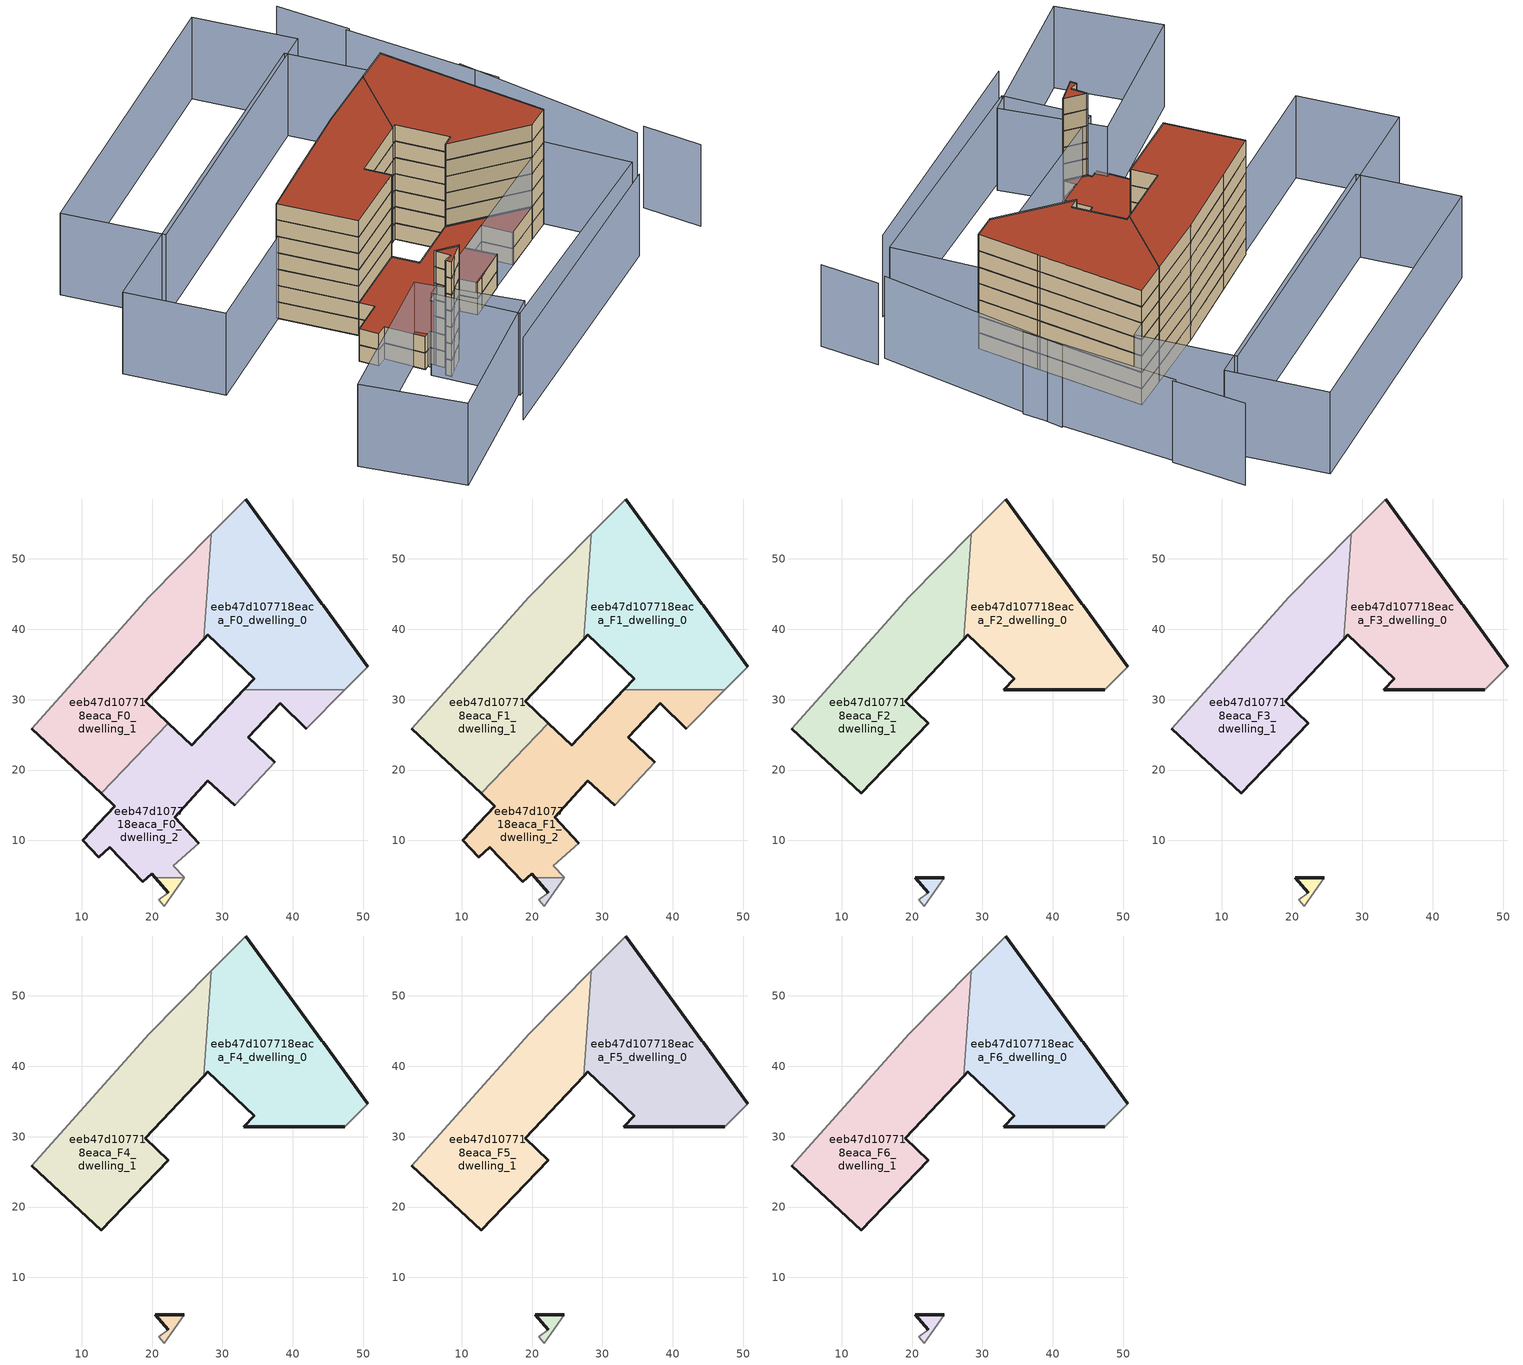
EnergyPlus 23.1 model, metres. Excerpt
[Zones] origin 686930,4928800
eeb47d107718eaca_F0_dwelling_0
 floor ground (EU_floor_Construction): 47.39,31.38 50.63,34.66 44.3,43.39 44.12,43.63 33.33,58.49 28.42,53.53 27.32,38.58 27.93,39.22 34.55,32.99 33.03,31.38 z0
 wall outside (EU_wall_Construction): 33.03,31.38 34.55,32.99 27.93,39.22 27.32,38.58 / 33.33,58.49 44.12,43.63 44.3,43.39 50.63,34.66 z0:3
 wall adiabatic (EU_wall_Construction): 50.63,34.66 47.39,31.38 / 28.42,53.53 33.33,58.49 z0:3
 wall to eeb47d107718eaca_F0_dwelling_2 (EU_wall_Construction): 47.39,31.38 33.03,31.38 z0:3
 wall to eeb47d107718eaca_F0_dwelling_1 (EU_wall_Construction): 27.32,38.58 28.42,53.53 z0:3
eeb47d107718eaca_F0_dwelling_1
 floor ground (EU_floor_Construction): 22.31,26.68 19.03,29.77 27.32,38.58 28.42,53.53 19.55,44.54 9.81,33.58 2.92,25.86 12.78,16.67 z0
 wall outside (EU_wall_Construction): 27.32,38.58 19.03,29.77 22.31,26.68 / 12.78,16.67 2.92,25.86 z0:3
 wall adiabatic (EU_wall_Construction): 2.92,25.86 9.81,33.58 19.55,44.54 28.42,53.53 z0:3
 wall to eeb47d107718eaca_F0_dwelling_2 (EU_wall_Construction): 22.31,26.68 12.78,16.67 z0:3
eeb47d107718eaca_F0_dwelling_2
 floor ground (EU_floor_Construction): 32.88,16.23 37.46,21.12 33.64,24.63 38.21,29.46 41.92,25.83 47.39,31.38 33.03,31.38 25.65,23.52 22.31,26.68 12.78,16.67 14.72,14.88 10.18,10.03 12.45,7.63 13.96,9.07 18.66,4.11 19.94,5.29 20.42,4.74 24.55,4.74 24.58,4.78 22.98,6.44 26.63,9.63 23.2,13.29 27.9,18.51 31.78,15.01 z0
 wall outside (EU_wall_Construction): 22.31,26.68 25.65,23.52 33.03,31.38 / 41.92,25.83 38.21,29.46 33.64,24.63 37.46,21.12 / 31.78,15.01 27.9,18.51 23.2,13.29 26.63,9.63 / 20.42,4.74 19.94,5.29 18.66,4.11 13.96,9.07 12.45,7.63 10.18,10.03 14.72,14.88 12.78,16.67 z0:3
 wall adiabatic (EU_wall_Construction): 47.39,31.38 41.92,25.83 / 37.46,21.12 32.88,16.23 31.78,15.01 / 26.63,9.63 22.98,6.44 24.58,4.78 24.55,4.74 z0:3
 wall to eeb47d107718eaca_F0_circulation (EU_wall_Construction): 24.55,4.74 20.42,4.74 z0:3
eeb47d107718eaca_F0_circulation
 floor ground (EU_floor_Construction): 22.69,2.1 24.55,4.74 20.42,4.74 22.31,2.61 20.98,1.57 21.7,0.7 z0
 wall outside (EU_wall_Construction): 22.31,2.61 20.42,4.74 z0:3
 wall adiabatic (EU_wall_Construction): 24.55,4.74 22.69,2.1 21.7,0.7 20.98,1.57 22.31,2.61 z0:3
eeb47d107718eaca_F1_dwelling_0
 floor to eeb47d107718eaca_F0_dwelling_0 (EU_floor_Construction): 47.39,31.38 50.63,34.66 44.3,43.39 44.12,43.63 33.33,58.49 28.42,53.53 27.32,38.58 27.93,39.22 34.55,32.99 33.03,31.38 z3
 wall outside (EU_wall_Construction): 33.03,31.38 34.55,32.99 27.93,39.22 27.32,38.58 / 33.33,58.49 44.12,43.63 44.3,43.39 50.63,34.66 z3:6
 wall adiabatic (EU_wall_Construction): 50.63,34.66 47.39,31.38 / 28.42,53.53 33.33,58.49 z3:6
 wall to eeb47d107718eaca_F1_dwelling_2 (EU_wall_Construction): 47.39,31.38 33.03,31.38 z3:6
 wall to eeb47d107718eaca_F1_dwelling_1 (EU_wall_Construction): 27.32,38.58 28.42,53.53 z3:6
eeb47d107718eaca_F1_dwelling_1
 floor to eeb47d107718eaca_F0_dwelling_1 (EU_floor_Construction): 22.31,26.68 19.03,29.77 27.32,38.58 28.42,53.53 19.55,44.54 9.81,33.58 2.92,25.86 12.78,16.67 z3
 wall outside (EU_wall_Construction): 27.32,38.58 19.03,29.77 22.31,26.68 / 12.78,16.67 2.92,25.86 z3:6
 wall adiabatic (EU_wall_Construction): 2.92,25.86 9.81,33.58 19.55,44.54 28.42,53.53 z3:6
 wall to eeb47d107718eaca_F1_dwelling_2 (EU_wall_Construction): 22.31,26.68 12.78,16.67 z3:6
eeb47d107718eaca_F1_dwelling_2
 floor to eeb47d107718eaca_F0_dwelling_2 (EU_floor_Construction): 32.88,16.23 37.46,21.12 33.64,24.63 38.21,29.46 41.92,25.83 47.39,31.38 33.03,31.38 25.65,23.52 22.31,26.68 12.78,16.67 14.72,14.88 10.18,10.03 12.45,7.63 13.96,9.07 18.66,4.11 19.94,5.29 20.42,4.74 24.55,4.74 24.58,4.78 22.98,6.44 26.63,9.63 23.2,13.29 27.9,18.51 31.78,15.01 z3
 wall outside (EU_wall_Construction): 22.31,26.68 25.65,23.52 33.03,31.38 / 41.92,25.83 38.21,29.46 33.64,24.63 37.46,21.12 / 31.78,15.01 27.9,18.51 23.2,13.29 26.63,9.63 / 20.42,4.74 19.94,5.29 18.66,4.11 13.96,9.07 12.45,7.63 10.18,10.03 14.72,14.88 12.78,16.67 z3:6
 wall adiabatic (EU_wall_Construction): 47.39,31.38 41.92,25.83 / 37.46,21.12 32.88,16.23 31.78,15.01 / 26.63,9.63 22.98,6.44 24.58,4.78 24.55,4.74 z3:6
 wall to eeb47d107718eaca_F1_circulation (EU_wall_Construction): 24.55,4.74 20.42,4.74 z3:6
 roof outside (EU_roof_Construction): 47.39,31.38 41.92,25.83 38.21,29.46 33.64,24.63 37.46,21.12 32.88,16.23 31.78,15.01 27.9,18.51 23.2,13.29 26.63,9.63 22.98,6.44 24.58,4.78 24.55,4.74 20.42,4.74 19.94,5.29 18.66,4.11 13.96,9.07 12.45,7.63 10.18,10.03 14.72,14.88 12.78,16.67 22.31,26.68 25.65,23.52 33.03,31.38 z6
eeb47d107718eaca_F1_circulation
 floor to eeb47d107718eaca_F0_circulation (EU_floor_Construction): 22.69,2.1 24.55,4.74 20.42,4.74 22.31,2.61 20.98,1.57 21.7,0.7 z3
 wall outside (EU_wall_Construction): 22.31,2.61 20.42,4.74 z3:6
 wall adiabatic (EU_wall_Construction): 24.55,4.74 22.69,2.1 21.7,0.7 20.98,1.57 22.31,2.61 z3:6
eeb47d107718eaca_F2_dwelling_0
 floor to eeb47d107718eaca_F1_dwelling_0 (EU_floor_Construction): 47.39,31.38 50.63,34.66 44.3,43.39 44.12,43.63 33.33,58.49 28.42,53.53 27.32,38.58 27.93,39.22 34.55,32.99 33.03,31.38 z6
 wall outside (EU_wall_Construction): 47.39,31.38 33.03,31.38 34.55,32.99 27.93,39.22 27.32,38.58 / 33.33,58.49 44.12,43.63 44.3,43.39 50.63,34.66 z6:9
 wall adiabatic (EU_wall_Construction): 50.63,34.66 47.39,31.38 / 28.42,53.53 33.33,58.49 z6:9
 wall to eeb47d107718eaca_F2_dwelling_1 (EU_wall_Construction): 27.32,38.58 28.42,53.53 z6:9
eeb47d107718eaca_F2_dwelling_1
 floor to eeb47d107718eaca_F1_dwelling_1 (EU_floor_Construction): 22.31,26.68 19.03,29.77 27.32,38.58 28.42,53.53 19.55,44.54 9.81,33.58 2.92,25.86 12.78,16.67 z6
 wall outside (EU_wall_Construction): 27.32,38.58 19.03,29.77 22.31,26.68 12.78,16.67 2.92,25.86 z6:9
 wall adiabatic (EU_wall_Construction): 2.92,25.86 9.81,33.58 19.55,44.54 28.42,53.53 z6:9
eeb47d107718eaca_F2_circulation
 floor to eeb47d107718eaca_F1_circulation (EU_floor_Construction): 22.69,2.1 24.55,4.74 20.42,4.74 22.31,2.61 20.98,1.57 21.7,0.7 z6
 wall outside (EU_wall_Construction): 22.31,2.61 20.42,4.74 24.55,4.74 z6:9
 wall adiabatic (EU_wall_Construction): 24.55,4.74 22.69,2.1 21.7,0.7 20.98,1.57 22.31,2.61 z6:9
eeb47d107718eaca_F3_dwelling_0
 floor to eeb47d107718eaca_F2_dwelling_0 (EU_floor_Construction): 47.39,31.38 50.63,34.66 44.3,43.39 44.12,43.63 33.33,58.49 28.42,53.53 27.32,38.58 27.93,39.22 34.55,32.99 33.03,31.38 z9
 wall outside (EU_wall_Construction): 47.39,31.38 33.03,31.38 34.55,32.99 27.93,39.22 27.32,38.58 / 33.33,58.49 44.12,43.63 44.3,43.39 50.63,34.66 z9:12
 wall adiabatic (EU_wall_Construction): 50.63,34.66 47.39,31.38 / 28.42,53.53 33.33,58.49 z9:12
 wall to eeb47d107718eaca_F3_dwelling_1 (EU_wall_Construction): 27.32,38.58 28.42,53.53 z9:12
eeb47d107718eaca_F3_dwelling_1
 floor to eeb47d107718eaca_F2_dwelling_1 (EU_floor_Construction): 22.31,26.68 19.03,29.77 27.32,38.58 28.42,53.53 19.55,44.54 9.81,33.58 2.92,25.86 12.78,16.67 z9
 wall outside (EU_wall_Construction): 27.32,38.58 19.03,29.77 22.31,26.68 12.78,16.67 2.92,25.86 z9:12
 wall adiabatic (EU_wall_Construction): 2.92,25.86 9.81,33.58 19.55,44.54 28.42,53.53 z9:12
eeb47d107718eaca_F3_circulation
 floor to eeb47d107718eaca_F2_circulation (EU_floor_Construction): 22.69,2.1 24.55,4.74 20.42,4.74 22.31,2.61 20.98,1.57 21.7,0.7 z9
 wall outside (EU_wall_Construction): 22.31,2.61 20.42,4.74 24.55,4.74 z9:12
 wall adiabatic (EU_wall_Construction): 24.55,4.74 22.69,2.1 21.7,0.7 20.98,1.57 22.31,2.61 z9:12
eeb47d107718eaca_F4_dwelling_0
 floor to eeb47d107718eaca_F3_dwelling_0 (EU_floor_Construction): 47.39,31.38 50.63,34.66 44.3,43.39 44.12,43.63 33.33,58.49 28.42,53.53 27.32,38.58 27.93,39.22 34.55,32.99 33.03,31.38 z12
 wall outside (EU_wall_Construction): 47.39,31.38 33.03,31.38 34.55,32.99 27.93,39.22 27.32,38.58 / 33.33,58.49 44.12,43.63 44.3,43.39 50.63,34.66 z12:15
 wall adiabatic (EU_wall_Construction): 50.63,34.66 47.39,31.38 / 28.42,53.53 33.33,58.49 z12:15
 wall to eeb47d107718eaca_F4_dwelling_1 (EU_wall_Construction): 27.32,38.58 28.42,53.53 z12:15
eeb47d107718eaca_F4_dwelling_1
 floor to eeb47d107718eaca_F3_dwelling_1 (EU_floor_Construction): 22.31,26.68 19.03,29.77 27.32,38.58 28.42,53.53 19.55,44.54 9.81,33.58 2.92,25.86 12.78,16.67 z12
 wall outside (EU_wall_Construction): 27.32,38.58 19.03,29.77 22.31,26.68 12.78,16.67 2.92,25.86 z12:15
 wall adiabatic (EU_wall_Construction): 2.92,25.86 9.81,33.58 19.55,44.54 28.42,53.53 z12:15
eeb47d107718eaca_F4_circulation
 floor to eeb47d107718eaca_F3_circulation (EU_floor_Construction): 22.69,2.1 24.55,4.74 20.42,4.74 22.31,2.61 20.98,1.57 21.7,0.7 z12
 wall outside (EU_wall_Construction): 22.31,2.61 20.42,4.74 24.55,4.74 z12:15
 wall adiabatic (EU_wall_Construction): 24.55,4.74 22.69,2.1 21.7,0.7 20.98,1.57 22.31,2.61 z12:15
eeb47d107718eaca_F5_dwelling_0
 floor to eeb47d107718eaca_F4_dwelling_0 (EU_floor_Construction): 47.39,31.38 50.63,34.66 44.3,43.39 44.12,43.63 33.33,58.49 28.42,53.53 27.32,38.58 27.93,39.22 34.55,32.99 33.03,31.38 z15
 wall outside (EU_wall_Construction): 47.39,31.38 33.03,31.38 34.55,32.99 27.93,39.22 27.32,38.58 / 33.33,58.49 44.12,43.63 44.3,43.39 50.63,34.66 z15:18
 wall adiabatic (EU_wall_Construction): 50.63,34.66 47.39,31.38 / 28.42,53.53 33.33,58.49 z15:18
 wall to eeb47d107718eaca_F5_dwelling_1 (EU_wall_Construction): 27.32,38.58 28.42,53.53 z15:18
eeb47d107718eaca_F5_dwelling_1
 floor to eeb47d107718eaca_F4_dwelling_1 (EU_floor_Construction): 22.31,26.68 19.03,29.77 27.32,38.58 28.42,53.53 19.55,44.54 9.81,33.58 2.92,25.86 12.78,16.67 z15
 wall outside (EU_wall_Construction): 27.32,38.58 19.03,29.77 22.31,26.68 12.78,16.67 2.92,25.86 z15:18
 wall adiabatic (EU_wall_Construction): 2.92,25.86 9.81,33.58 19.55,44.54 28.42,53.53 z15:18
eeb47d107718eaca_F5_circulation
 floor to eeb47d107718eaca_F4_circulation (EU_floor_Construction): 22.69,2.1 24.55,4.74 20.42,4.74 22.31,2.61 20.98,1.57 21.7,0.7 z15
 wall outside (EU_wall_Construction): 22.31,2.61 20.42,4.74 24.55,4.74 z15:18
 wall adiabatic (EU_wall_Construction): 24.55,4.74 22.69,2.1 21.7,0.7 20.98,1.57 22.31,2.61 z15:18
eeb47d107718eaca_F6_dwelling_0
 floor to eeb47d107718eaca_F5_dwelling_0 (EU_floor_Construction): 47.39,31.38 50.63,34.66 44.3,43.39 44.12,43.63 33.33,58.49 28.42,53.53 27.32,38.58 27.93,39.22 34.55,32.99 33.03,31.38 z18
 wall outside (EU_wall_Construction): 47.39,31.38 33.03,31.38 34.55,32.99 27.93,39.22 27.32,38.58 / 33.33,58.49 44.12,43.63 44.3,43.39 50.63,34.66 z18:21
 wall adiabatic (EU_wall_Construction): 50.63,34.66 47.39,31.38 / 28.42,53.53 33.33,58.49 z18:21
 wall to eeb47d107718eaca_F6_dwelling_1 (EU_wall_Construction): 27.32,38.58 28.42,53.53 z18:21
 roof outside (EU_roof_Construction): 44.12,43.63 44.3,43.39 50.63,34.66 47.39,31.38 33.03,31.38 34.55,32.99 27.93,39.22 27.32,38.58 28.42,53.53 33.33,58.49 z21
eeb47d107718eaca_F6_dwelling_1
 floor to eeb47d107718eaca_F5_dwelling_1 (EU_floor_Construction): 22.31,26.68 19.03,29.77 27.32,38.58 28.42,53.53 19.55,44.54 9.81,33.58 2.92,25.86 12.78,16.67 z18
 wall outside (EU_wall_Construction): 27.32,38.58 19.03,29.77 22.31,26.68 12.78,16.67 2.92,25.86 z18:21
 wall adiabatic (EU_wall_Construction): 2.92,25.86 9.81,33.58 19.55,44.54 28.42,53.53 z18:21
 roof outside (EU_roof_Construction): 28.42,53.53 27.32,38.58 19.03,29.77 22.31,26.68 12.78,16.67 2.92,25.86 9.81,33.58 19.55,44.54 z21
eeb47d107718eaca_F6_circulation
 floor to eeb47d107718eaca_F5_circulation (EU_floor_Construction): 22.69,2.1 24.55,4.74 20.42,4.74 22.31,2.61 20.98,1.57 21.7,0.7 z18
 wall outside (EU_wall_Construction): 22.31,2.61 20.42,4.74 24.55,4.74 z18:21
 wall adiabatic (EU_wall_Construction): 24.55,4.74 22.69,2.1 21.7,0.7 20.98,1.57 22.31,2.61 z18:21
 roof outside (EU_roof_Construction): 24.55,4.74 22.69,2.1 21.7,0.7 20.98,1.57 22.31,2.61 20.42,4.74 z21
shading: 27.37,-14.32 60.77,20.99 / 72.57,25.02 66.44,33.03 / 64.79,31.72 46.81,59.54 / 50.97,53.86 34.34,74.82 / 34.88,74.93 26.93,84.87 / 31.41,-4.98 12.78,-27.92 / 12.78,-27.92 -0.9,-16.81 / -0.9,-16.81 17.73,6.13 / 17.73,6.13 31.41,-4.98 / 19,2.36 50.58,34.71 / 50.58,34.71 61.05,24.49 / 61.05,24.49 29.47,-7.86 / 29.47,-7.86 19,2.36 / 35.57,60.94 -12.13,8.95 / -12.13,8.95 -24.58,20.38 / -24.58,20.38 23.12,72.37 / 23.12,72.37 35.57,60.94 / 26.52,75.28 -12.44,32.54 / -12.44,32.54 -25.22,44.19 / -25.22,44.19 13.74,86.93 / 13.74,86.93 26.52,75.28 z0:15
[Building]
EU S2 Campaign: North Axis=0; Terrain=City; Solar Distribution=FullExterior
[Site:Location]
Bologna: Latitude=44.5; Longitude=11.25; Time Zone=1; Elevation=37
[SizingPeriod:WeatherFileDays]
AnnualSizingPeriod: Begin Month=1; Begin Day of Month=1; End Month=12; End Day of Month=31; Day of Week for Start Day=Monday; Use Weather File Daylight Saving Period=No; Use Weather File Rain and Snow Indicators=No
[MATERIAL]
EU_InternalMass_Material: Roughness=MediumRough; Thickness=0.1; Conductivity=1; Density=1800; Specific Heat=900; Thermal Absorptance=0.9; Solar Absorptance=0.7; Visible Absorptance=0.7
[MATERIAL:NOMASS] Roughness=MediumRough; Thermal Absorptance=0.9; Solar Absorptance=0.7; Visible Absorptance=0.7
Name | Thermal Resistance
EU_wall_NoMass | 0.905828
EU_roof_NoMass | 0.37593
EU_floor_NoMass | 0.67114
[CONSTRUCTION]
EU_wall_Construction: EU_wall_NoMass
EU_roof_Construction: EU_roof_NoMass
EU_floor_Construction: EU_floor_NoMass
EU_InternalMass_Construction: EU_InternalMass_Material
[ZONE] Type=1; Multiplier=1; Ceiling Height=autocalculate; Floor Area=autocalculate; Part of Total Floor Area=Yes
Name | Volume
eeb47d107718eaca_F0_dwelling_0; eeb47d107718eaca_F1_dwelling_0; eeb47d107718eaca_F2_dwelling_0; eeb47d107718eaca_F3_dwelling_0; eeb47d107718eaca_F4_dwelling_0; eeb47d107718eaca_F5_dwelling_0; eeb47d107718eaca_F6_dwelling_0 | 1079.86
eeb47d107718eaca_F0_dwelling_1; eeb47d107718eaca_F1_dwelling_1; eeb47d107718eaca_F2_dwelling_1; eeb47d107718eaca_F3_dwelling_1; eeb47d107718eaca_F4_dwelling_1; eeb47d107718eaca_F5_dwelling_1; eeb47d107718eaca_F6_dwelling_1 | 1087.73
eeb47d107718eaca_F0_dwelling_2; eeb47d107718eaca_F1_dwelling_2 | 1076.96
eeb47d107718eaca_F0_circulation; eeb47d107718eaca_F1_circulation; eeb47d107718eaca_F2_circulation; eeb47d107718eaca_F3_circulation; eeb47d107718eaca_F4_circulation; eeb47d107718eaca_F5_circulation; eeb47d107718eaca_F6_circulation | 20.5371
[INTERNALMASS] Construction=EU_InternalMass_Construction
Name | Zone or ZoneList | Surface Area
eeb47d107718eaca_F0_dwelling_0_EU_InternalMass | eeb47d107718eaca_F0_dwelling_0 | 359.949
eeb47d107718eaca_F0_dwelling_1_EU_InternalMass | eeb47d107718eaca_F0_dwelling_1 | 362.579
eeb47d107718eaca_F0_dwelling_2_EU_InternalMass | eeb47d107718eaca_F0_dwelling_2 | 358.99
eeb47d107718eaca_F1_dwelling_0_EU_InternalMass | eeb47d107718eaca_F1_dwelling_0 | 359.949
eeb47d107718eaca_F1_dwelling_1_EU_InternalMass | eeb47d107718eaca_F1_dwelling_1 | 362.579
eeb47d107718eaca_F1_dwelling_2_EU_InternalMass | eeb47d107718eaca_F1_dwelling_2 | 358.99
eeb47d107718eaca_F2_dwelling_0_EU_InternalMass | eeb47d107718eaca_F2_dwelling_0 | 495.281
eeb47d107718eaca_F2_dwelling_1_EU_InternalMass | eeb47d107718eaca_F2_dwelling_1 | 495.281
eeb47d107718eaca_F3_dwelling_0_EU_InternalMass | eeb47d107718eaca_F3_dwelling_0 | 495.281
eeb47d107718eaca_F3_dwelling_1_EU_InternalMass | eeb47d107718eaca_F3_dwelling_1 | 495.281
eeb47d107718eaca_F4_dwelling_0_EU_InternalMass | eeb47d107718eaca_F4_dwelling_0 | 495.281
eeb47d107718eaca_F4_dwelling_1_EU_InternalMass | eeb47d107718eaca_F4_dwelling_1 | 495.281
eeb47d107718eaca_F5_dwelling_0_EU_InternalMass | eeb47d107718eaca_F5_dwelling_0 | 495.281
eeb47d107718eaca_F5_dwelling_1_EU_InternalMass | eeb47d107718eaca_F5_dwelling_1 | 495.281
eeb47d107718eaca_F6_dwelling_0_EU_InternalMass | eeb47d107718eaca_F6_dwelling_0 | 495.281
eeb47d107718eaca_F6_dwelling_1_EU_InternalMass | eeb47d107718eaca_F6_dwelling_1 | 495.281
[OTHEREQUIPMENT] Fuel Type=Electricity; Design Level Calculation Method=Watts/Area; Power per Zone Floor Area=1; Fraction Latent=0; Fraction Radiant=0; Fraction Lost=0; Carbon Dioxide Generation Rate=0; EndUse Subcategory=EU_Step8_InternalGains
Name | Zone or ZoneList or Space or SpaceList | Schedule
EU_Step8_InternalGain_eeb47d107718eaca_F0_dwelling_0_f000 | eeb47d107718eaca_F0_dwelling_0 | EU_Step8_GainSchedule_eeb47d107718eaca_F0_dwelling_0_f000
EU_Step8_InternalGain_eeb47d107718eaca_F0_dwelling_1_f000 | eeb47d107718eaca_F0_dwelling_1 | EU_Step8_GainSchedule_eeb47d107718eaca_F0_dwelling_1_f000
EU_Step8_InternalGain_eeb47d107718eaca_F0_dwelling_2_f000 | eeb47d107718eaca_F0_dwelling_2 | EU_Step8_GainSchedule_eeb47d107718eaca_F0_dwelling_2_f000
EU_Step8_InternalGain_eeb47d107718eaca_F1_dwelling_0_f000 | eeb47d107718eaca_F1_dwelling_0 | EU_Step8_GainSchedule_eeb47d107718eaca_F1_dwelling_0_f000
EU_Step8_InternalGain_eeb47d107718eaca_F1_dwelling_1_f000 | eeb47d107718eaca_F1_dwelling_1 | EU_Step8_GainSchedule_eeb47d107718eaca_F1_dwelling_1_f000
EU_Step8_InternalGain_eeb47d107718eaca_F1_dwelling_2_f000 | eeb47d107718eaca_F1_dwelling_2 | EU_Step8_GainSchedule_eeb47d107718eaca_F1_dwelling_2_f000
EU_Step8_InternalGain_eeb47d107718eaca_F2_dwelling_0_f000 | eeb47d107718eaca_F2_dwelling_0 | EU_Step8_GainSchedule_eeb47d107718eaca_F2_dwelling_0_f000
EU_Step8_InternalGain_eeb47d107718eaca_F2_dwelling_1_f000 | eeb47d107718eaca_F2_dwelling_1 | EU_Step8_GainSchedule_eeb47d107718eaca_F2_dwelling_1_f000
EU_Step8_InternalGain_eeb47d107718eaca_F3_dwelling_0_f000 | eeb47d107718eaca_F3_dwelling_0 | EU_Step8_GainSchedule_eeb47d107718eaca_F3_dwelling_0_f000
EU_Step8_InternalGain_eeb47d107718eaca_F3_dwelling_1_f000 | eeb47d107718eaca_F3_dwelling_1 | EU_Step8_GainSchedule_eeb47d107718eaca_F3_dwelling_1_f000
EU_Step8_InternalGain_eeb47d107718eaca_F4_dwelling_0_f000 | eeb47d107718eaca_F4_dwelling_0 | EU_Step8_GainSchedule_eeb47d107718eaca_F4_dwelling_0_f000
EU_Step8_InternalGain_eeb47d107718eaca_F4_dwelling_1_f000 | eeb47d107718eaca_F4_dwelling_1 | EU_Step8_GainSchedule_eeb47d107718eaca_F4_dwelling_1_f000
EU_Step8_InternalGain_eeb47d107718eaca_F5_dwelling_0_f000 | eeb47d107718eaca_F5_dwelling_0 | EU_Step8_GainSchedule_eeb47d107718eaca_F5_dwelling_0_f000
EU_Step8_InternalGain_eeb47d107718eaca_F5_dwelling_1_f000 | eeb47d107718eaca_F5_dwelling_1 | EU_Step8_GainSchedule_eeb47d107718eaca_F5_dwelling_1_f000
EU_Step8_InternalGain_eeb47d107718eaca_F6_dwelling_0_f000 | eeb47d107718eaca_F6_dwelling_0 | EU_Step8_GainSchedule_eeb47d107718eaca_F6_dwelling_0_f000
EU_Step8_InternalGain_eeb47d107718eaca_F6_dwelling_1_f000 | eeb47d107718eaca_F6_dwelling_1 | EU_Step8_GainSchedule_eeb47d107718eaca_F6_dwelling_1_f000
[ZONEINFILTRATION:DESIGNFLOWRATE] Schedule=EU_AlwaysOn; Design Flow Rate Calculation Method=Flow/Area; Flow Rate per Floor Area=0.0005; Constant Term Coefficient=1; Temperature Term Coefficient=0; Velocity Term Coefficient=0; Velocity Squared Term Coefficient=0
Name | Zone or ZoneList or Space or SpaceList
EU_Circulation_Infiltration_eeb47d107718eaca_F0_circulation | eeb47d107718eaca_F0_circulation
EU_Circulation_Infiltration_eeb47d107718eaca_F1_circulation | eeb47d107718eaca_F1_circulation
EU_Circulation_Infiltration_eeb47d107718eaca_F2_circulation | eeb47d107718eaca_F2_circulation
EU_Circulation_Infiltration_eeb47d107718eaca_F3_circulation | eeb47d107718eaca_F3_circulation
EU_Circulation_Infiltration_eeb47d107718eaca_F4_circulation | eeb47d107718eaca_F4_circulation
EU_Circulation_Infiltration_eeb47d107718eaca_F5_circulation | eeb47d107718eaca_F5_circulation
EU_Circulation_Infiltration_eeb47d107718eaca_F6_circulation | eeb47d107718eaca_F6_circulation
[ZONEVENTILATION:DESIGNFLOWRATE] Schedule=EU_AlwaysOn; Design Flow Rate Calculation Method=AirChanges/Hour; Air Changes per Hour=0.73129; Ventilation Type=Natural; Fan Pressure Rise=0; Fan Total Efficiency=1; Constant Term Coefficient=1; Temperature Term Coefficient=0; Velocity Term Coefficient=0; Velocity Squared Term Coefficient=0; Minimum Indoor Temperature=-100; Maximum Indoor Temperature=100; Delta Temperature=-100; Minimum Outdoor Temperature=-100; Maximum Outdoor Temperature=100; Maximum Wind Speed=40
Name | Zone or ZoneList or Space or SpaceList
EU_ConstantAir_eeb47d107718eaca_F0_dwelling_0 | eeb47d107718eaca_F0_dwelling_0
EU_ConstantAir_eeb47d107718eaca_F0_dwelling_1 | eeb47d107718eaca_F0_dwelling_1
EU_ConstantAir_eeb47d107718eaca_F0_dwelling_2 | eeb47d107718eaca_F0_dwelling_2
EU_ConstantAir_eeb47d107718eaca_F1_dwelling_0 | eeb47d107718eaca_F1_dwelling_0
EU_ConstantAir_eeb47d107718eaca_F1_dwelling_1 | eeb47d107718eaca_F1_dwelling_1
EU_ConstantAir_eeb47d107718eaca_F1_dwelling_2 | eeb47d107718eaca_F1_dwelling_2
EU_ConstantAir_eeb47d107718eaca_F2_dwelling_0 | eeb47d107718eaca_F2_dwelling_0
EU_ConstantAir_eeb47d107718eaca_F2_dwelling_1 | eeb47d107718eaca_F2_dwelling_1
EU_ConstantAir_eeb47d107718eaca_F3_dwelling_0 | eeb47d107718eaca_F3_dwelling_0
EU_ConstantAir_eeb47d107718eaca_F3_dwelling_1 | eeb47d107718eaca_F3_dwelling_1
EU_ConstantAir_eeb47d107718eaca_F4_dwelling_0 | eeb47d107718eaca_F4_dwelling_0
EU_ConstantAir_eeb47d107718eaca_F4_dwelling_1 | eeb47d107718eaca_F4_dwelling_1
EU_ConstantAir_eeb47d107718eaca_F5_dwelling_0 | eeb47d107718eaca_F5_dwelling_0
EU_ConstantAir_eeb47d107718eaca_F5_dwelling_1 | eeb47d107718eaca_F5_dwelling_1
EU_ConstantAir_eeb47d107718eaca_F6_dwelling_0 | eeb47d107718eaca_F6_dwelling_0
EU_ConstantAir_eeb47d107718eaca_F6_dwelling_1 | eeb47d107718eaca_F6_dwelling_1
[HVACTEMPLATE:THERMOSTAT] Constant Heating Setpoint=20; Constant Cooling Setpoint=50
EU_HeatOnly_eeb47d107718eaca_F0_dwelling_0; EU_HeatOnly_eeb47d107718eaca_F0_dwelling_1; EU_HeatOnly_eeb47d107718eaca_F0_dwelling_2; EU_HeatOnly_eeb47d107718eaca_F1_dwelling_0; EU_HeatOnly_eeb47d107718eaca_F1_dwelling_1; EU_HeatOnly_eeb47d107718eaca_F1_dwelling_2; EU_HeatOnly_eeb47d107718eaca_F2_dwelling_0; EU_HeatOnly_eeb47d107718eaca_F2_dwelling_1; EU_HeatOnly_eeb47d107718eaca_F3_dwelling_0; EU_HeatOnly_eeb47d107718eaca_F3_dwelling_1; EU_HeatOnly_eeb47d107718eaca_F4_dwelling_0; EU_HeatOnly_eeb47d107718eaca_F4_dwelling_1; EU_HeatOnly_eeb47d107718eaca_F5_dwelling_0; EU_HeatOnly_eeb47d107718eaca_F5_dwelling_1; EU_HeatOnly_eeb47d107718eaca_F6_dwelling_0; EU_HeatOnly_eeb47d107718eaca_F6_dwelling_1
[HVACTEMPLATE:ZONE:IDEALLOADSAIRSYSTEM] System Availability Schedule=EU_AlwaysOn; Maximum Heating Supply Air Temperature=50; Minimum Cooling Supply Air Temperature=13; Maximum Heating Supply Air Humidity Ratio=0.0156; Minimum Cooling Supply Air Humidity Ratio=0.0077; Heating Limit=NoLimit; Cooling Limit=NoLimit; Heating Availability Schedule=EU_AlwaysOn; Cooling Availability Schedule=EU_CoolingOff; Dehumidification Control Type=ConstantSensibleHeatRatio; Cooling Sensible Heat Ratio=0.7; Dehumidification Setpoint=60; Humidification Control Type=None; Humidification Setpoint=30; Outdoor Air Method=None; Outdoor Air Flow Rate per Person=0.00944; Outdoor Air Flow Rate per Zone Floor Area=0; Outdoor Air Flow Rate per Zone=0; Demand Controlled Ventilation Type=None; Outdoor Air Economizer Type=NoEconomizer; Heat Recovery Type=None; Sensible Heat Recovery Effectiveness=0.7; Latent Heat Recovery Effectiveness=0.65
Name | Template Thermostat
eeb47d107718eaca_F0_dwelling_0 | EU_HeatOnly_eeb47d107718eaca_F0_dwelling_0
eeb47d107718eaca_F0_dwelling_1 | EU_HeatOnly_eeb47d107718eaca_F0_dwelling_1
eeb47d107718eaca_F0_dwelling_2 | EU_HeatOnly_eeb47d107718eaca_F0_dwelling_2
eeb47d107718eaca_F1_dwelling_0 | EU_HeatOnly_eeb47d107718eaca_F1_dwelling_0
eeb47d107718eaca_F1_dwelling_1 | EU_HeatOnly_eeb47d107718eaca_F1_dwelling_1
eeb47d107718eaca_F1_dwelling_2 | EU_HeatOnly_eeb47d107718eaca_F1_dwelling_2
eeb47d107718eaca_F2_dwelling_0 | EU_HeatOnly_eeb47d107718eaca_F2_dwelling_0
eeb47d107718eaca_F2_dwelling_1 | EU_HeatOnly_eeb47d107718eaca_F2_dwelling_1
eeb47d107718eaca_F3_dwelling_0 | EU_HeatOnly_eeb47d107718eaca_F3_dwelling_0
eeb47d107718eaca_F3_dwelling_1 | EU_HeatOnly_eeb47d107718eaca_F3_dwelling_1
eeb47d107718eaca_F4_dwelling_0 | EU_HeatOnly_eeb47d107718eaca_F4_dwelling_0
eeb47d107718eaca_F4_dwelling_1 | EU_HeatOnly_eeb47d107718eaca_F4_dwelling_1
eeb47d107718eaca_F5_dwelling_0 | EU_HeatOnly_eeb47d107718eaca_F5_dwelling_0
eeb47d107718eaca_F5_dwelling_1 | EU_HeatOnly_eeb47d107718eaca_F5_dwelling_1
eeb47d107718eaca_F6_dwelling_0 | EU_HeatOnly_eeb47d107718eaca_F6_dwelling_0
eeb47d107718eaca_F6_dwelling_1 | EU_HeatOnly_eeb47d107718eaca_F6_dwelling_1
[SIZING:ZONE] Zone Cooling Design Supply Air Temperature Input Method=SupplyAirTemperature; Zone Cooling Design Supply Air Temperature=13; Zone Heating Design Supply Air Temperature Input Method=SupplyAirTemperature; Zone Heating Design Supply Air Temperature=50; Zone Cooling Design Supply Air Humidity Ratio=0.008; Zone Heating Design Supply Air Humidity Ratio=0.008; Cooling Design Air Flow Method=DesignDay; Cooling Design Air Flow Rate=0; Cooling Minimum Air Flow per Zone Floor Area=0.000762; Cooling Minimum Air Flow=0; Cooling Minimum Air Flow Fraction=0.2; Heating Design Air Flow Method=DesignDay; Heating Design Air Flow Rate=0; Heating Maximum Air Flow per Zone Floor Area=0.002032; Heating Maximum Air Flow=0.141576; Heating Maximum Air Flow Fraction=0.3; Account for Dedicated Outdoor Air System=No; Dedicated Outdoor Air System Control Strategy=NeutralSupplyAir; Dedicated Outdoor Air Low Setpoint Temperature for Design=autosize; Dedicated Outdoor Air High Setpoint Temperature for Design=autosize; Zone Load Sizing Method=Sensible Load Only No Latent Load; Zone Latent Cooling Design Supply Air Humidity Ratio Input Method=HumidityRatioDifference; Zone Cooling Design Supply Air Humidity Ratio Difference=0.005; Zone Latent Heating Design Supply Air Humidity Ratio Input Method=HumidityRatioDifference; Zone Humidification Design Supply Air Humidity Ratio Difference=0.005
eeb47d107718eaca_F0_dwelling_0; eeb47d107718eaca_F0_dwelling_1; eeb47d107718eaca_F0_dwelling_2; eeb47d107718eaca_F1_dwelling_0; eeb47d107718eaca_F1_dwelling_1; eeb47d107718eaca_F1_dwelling_2; eeb47d107718eaca_F2_dwelling_0; eeb47d107718eaca_F2_dwelling_1; eeb47d107718eaca_F3_dwelling_0; eeb47d107718eaca_F3_dwelling_1; eeb47d107718eaca_F4_dwelling_0; eeb47d107718eaca_F4_dwelling_1; eeb47d107718eaca_F5_dwelling_0; eeb47d107718eaca_F5_dwelling_1; eeb47d107718eaca_F6_dwelling_0; eeb47d107718eaca_F6_dwelling_1
[SCHEDULE:CONSTANT]
Name | Hourly Value
EU_AlwaysOn | 1
EU_CoolingOff | 0
[SCHEDULE:FILE] Column Number=1; Rows to Skip at Top=0; Number of Hours of Data=8760; Column Separator=Comma; Interpolate to Timestep=No; Minutes per Item=60; Adjust Schedule for Daylight Savings=Yes
Name | File
EU_Step8_GainSchedule_eeb47d107718eaca_F0_dwelling_0_f000 | ../../schedules/eeb47d107718eaca/eeb47d107718eaca_F0_dwelling_0_f000_gain.csv
EU_Step8_GainSchedule_eeb47d107718eaca_F0_dwelling_1_f000 | ../../schedules/eeb47d107718eaca/eeb47d107718eaca_F0_dwelling_1_f000_gain.csv
EU_Step8_GainSchedule_eeb47d107718eaca_F0_dwelling_2_f000 | ../../schedules/eeb47d107718eaca/eeb47d107718eaca_F0_dwelling_2_f000_gain.csv
EU_Step8_GainSchedule_eeb47d107718eaca_F1_dwelling_0_f000 | ../../schedules/eeb47d107718eaca/eeb47d107718eaca_F1_dwelling_0_f000_gain.csv
EU_Step8_GainSchedule_eeb47d107718eaca_F1_dwelling_1_f000 | ../../schedules/eeb47d107718eaca/eeb47d107718eaca_F1_dwelling_1_f000_gain.csv
EU_Step8_GainSchedule_eeb47d107718eaca_F1_dwelling_2_f000 | ../../schedules/eeb47d107718eaca/eeb47d107718eaca_F1_dwelling_2_f000_gain.csv
EU_Step8_GainSchedule_eeb47d107718eaca_F2_dwelling_0_f000 | ../../schedules/eeb47d107718eaca/eeb47d107718eaca_F2_dwelling_0_f000_gain.csv
EU_Step8_GainSchedule_eeb47d107718eaca_F2_dwelling_1_f000 | ../../schedules/eeb47d107718eaca/eeb47d107718eaca_F2_dwelling_1_f000_gain.csv
EU_Step8_GainSchedule_eeb47d107718eaca_F3_dwelling_0_f000 | ../../schedules/eeb47d107718eaca/eeb47d107718eaca_F3_dwelling_0_f000_gain.csv
EU_Step8_GainSchedule_eeb47d107718eaca_F3_dwelling_1_f000 | ../../schedules/eeb47d107718eaca/eeb47d107718eaca_F3_dwelling_1_f000_gain.csv
EU_Step8_GainSchedule_eeb47d107718eaca_F4_dwelling_0_f000 | ../../schedules/eeb47d107718eaca/eeb47d107718eaca_F4_dwelling_0_f000_gain.csv
EU_Step8_GainSchedule_eeb47d107718eaca_F4_dwelling_1_f000 | ../../schedules/eeb47d107718eaca/eeb47d107718eaca_F4_dwelling_1_f000_gain.csv
EU_Step8_GainSchedule_eeb47d107718eaca_F5_dwelling_0_f000 | ../../schedules/eeb47d107718eaca/eeb47d107718eaca_F5_dwelling_0_f000_gain.csv
EU_Step8_GainSchedule_eeb47d107718eaca_F5_dwelling_1_f000 | ../../schedules/eeb47d107718eaca/eeb47d107718eaca_F5_dwelling_1_f000_gain.csv
EU_Step8_GainSchedule_eeb47d107718eaca_F6_dwelling_0_f000 | ../../schedules/eeb47d107718eaca/eeb47d107718eaca_F6_dwelling_0_f000_gain.csv
EU_Step8_GainSchedule_eeb47d107718eaca_F6_dwelling_1_f000 | ../../schedules/eeb47d107718eaca/eeb47d107718eaca_F6_dwelling_1_f000_gain.csv
